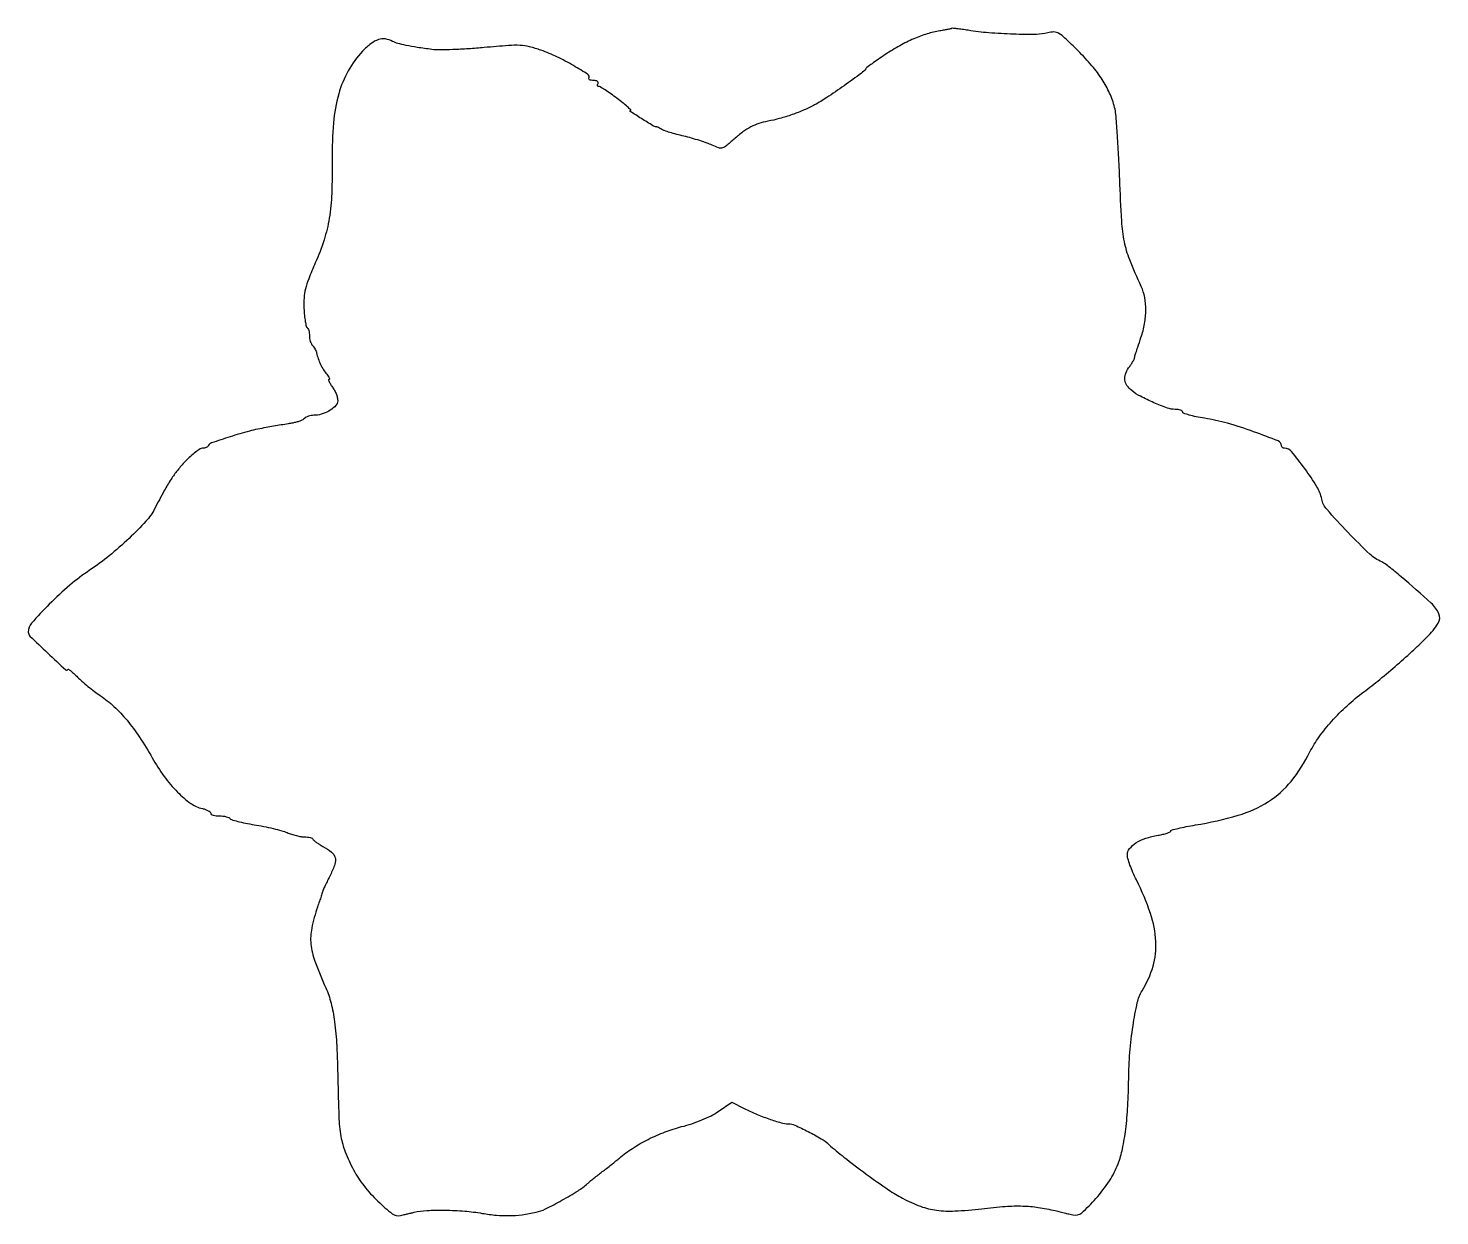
# Model space of a CAD drawing. Extents: x 0 to 472, y 0 to 397.
import ezdxf

# ---------------------------------------------------------------- set-up
doc = ezdxf.new("R2010")
doc.units = 0

msp = doc.modelspace()

# ---------------------------------------------------------------- linework, layer by layer
msp.add_lwpolyline([(308.738821, 397.417441, -0.136817), (308.535593, 397.309617, -0.003315), (307.485082, 397.08657, -0.006985), (306.238962, 396.848704, -0.004664), (304.80614, 396.609652, 0.035672), (300.532309, 395.621115, 0.027889), (296.064397, 393.96799, 0.025368), (291.391427, 391.647724, 0.019106), (286.5, 388.650124, 0.00419), (284.165006, 387.065032, 0.005932), (282.115625, 385.612363, 0.003538), (280.417442, 384.359646, 0.081158), (280, 383.92585, -0.083986), (278.558036, 382.444144, -0.003773), (272.757065, 378.268821, -0.006834), (266.948928, 374.272596, -0.021698), (262.919037, 371.826202, -0.024793), (259.479453, 370.153517, -0.016846), (255.418715, 368.581465, -0.016714), (251.207195, 367.268284, -0.022365), (247.305615, 366.378973, 0.033821), (244.244293, 365.607061, 0.042965), (241.561389, 364.471183, 0.039425), (238.940681, 362.809157, 0.022685), (236.054034, 360.429851, -0.010218), (233.376684, 358.10861, -0.105803), (232.091416, 357.434547, -0.15211), (230.831479, 357.47199, -0.02787), (228.648121, 358.362688, 0.024366), (226.943694, 359.071971, 0.009167), (224.495534, 359.903115, 0.009056), (221.793116, 360.712028, 0.010887), (219.223481, 361.370785, -0.007601), (216.802423, 361.97453, -0.009153), (214.547234, 362.617887, -0.008022), (212.672861, 363.222946, -0.059254), (211.827117, 363.628009, 0.013831), (211.28236, 363.952609, 0.015723), (210.742966, 364.232238, 0.015027), (210.273013, 364.440291, 0.07983), (210, 364.503467, -0.120444), (208.86185, 364.865306, -0.004441), (204.998823, 367.268057, -0.004272), (201.260553, 369.684554, -0.739918), (201.350411, 369.99054, 0.664441), (201.429909, 370.185741, 0.013459), (200.387235, 371.172221, 0.014288), (198.860704, 372.463808, 0.007315), (196.877322, 374, 0.007017), (194.777005, 375.532512, 0.01009), (192.872047, 376.825, 0.006268), (191.250244, 377.849543, 0.1386), (190.717895, 378, -0.150891), (190.451668, 378.082214, -0.191596), (190.309068, 378.29375, -0.131233), (190.324084, 378.616922, -0.061619), (190.5, 379, 0.210115), (190.553029, 379.378029, 0.178861), (190.314314, 379.70625, 0.100989), (189.768372, 379.928563, 0.046386), (189, 380, -0.037409), (188.223051, 380.058211, -0.080515), (187.653056, 380.240953, -0.153993), (187.37886, 380.510322, -0.266629), (187.388919, 380.820267, 0.407658), (187.120442, 382.017454, 0.012033), (182.300061, 384.985758, 0.020623), (176.766179, 387.913614, 0.026265), (171.432155, 390.124181, 0.023412), (167.566371, 391.292734, 0.049901), (164.481216, 391.749587, 0.030538), (160.540325, 391.695343, 0.004361), (152.485916, 391.020888, -0.006731), (147.174515, 390.601469, -0.007222), (141.976982, 390.3367, -0.006888), (137.50976, 390.235372, -0.033612), (134.985916, 390.382664, -0.00596), (130.039018, 391.066737, -0.013519), (126.321394, 391.729286, -0.01713), (123.566695, 392.396575, -0.054872), (121.815741, 393.099075, 0.088683), (119.395012, 393.885939, 0.114667), (117.075702, 393.674389, 0.087349), (114.633207, 392.360425, 0.034408), (111.794284, 389.785891, 0.064904), (106.990111, 383.276253, 0.05822), (103.80041, 375.513088, 0.047428), (102.053969, 365.847216, 0.02416), (101.613527, 353.5, -0.012759), (101.468493, 342.224592, -0.030789), (100.636684, 333.929034, -0.03662), (98.909165, 326.704236, -0.026668), (95.988838, 318.974636, 0.008807), (93.765832, 313.67158, 0.033679), (92.666584, 310.263387, 0.045739), (92.208127, 307.295313, 0.027846), (92.186254, 303.74403, 0.011574), (92.353919, 301.440766, 0.016888), (92.616834, 299.42326, 0.012401), (92.926936, 297.794684, 0.203819), (93.239885, 297.351743, -0.146755), (93.532981, 297.021445, -0.040266), (93.776716, 296.361674, -0.037052), (93.944049, 295.533284, -0.031321), (94, 294.640983, 0.04203), (94.078858, 293.704529, 0.036121), (94.314107, 292.744181, 0.037739), (94.65892, 291.900264, 0.080692), (95.069301, 291.330699, -0.042526), (95.499286, 290.820614, -0.028031), (95.906645, 290.169924, -0.028205), (96.233866, 289.487139, -0.047703), (96.41826, 288.880699, 0.033375), (96.936257, 286.983757, 0.027592), (97.730066, 285.044155, 0.027994), (98.715036, 283.239502, 0.038526), (99.806987, 281.75, -0.022497), (100.33379, 281.077663, -0.050142), (100.656067, 280.514063, -0.105181), (100.734119, 280.147234, -0.414231), (100.586893, 280, 0.489435), (100.441349, 279.812653, 0.044715), (100.668978, 279.167543, 0.031589), (101.158326, 278.253946, 0.015971), (101.881723, 277.166104, -0.039334), (102.616827, 275.940179, -0.038133), (103.159658, 274.601712, -0.04068), (103.449634, 273.350567, -0.100893), (103.398476, 272.415771, -0.143708), (102.46728, 270.866658, -0.058638), (100.458014, 269.411026, -0.055448), (97.957061, 268.3565, -0.072187), (95.500635, 268, 0.043325), (94.620307, 267.923576, 0.036499), (93.712564, 267.695502, 0.038028), (92.910873, 267.361133, 0.078721), (92.363411, 266.963411, -0.078363), (91.768574, 266.530624, -0.025595), (90.775506, 266.085467, -0.024791), (89.604801, 265.696651, -0.025576), (88.413411, 265.430301, 0.000259), (86.896576, 265.170982, 0.000078), (84.593315, 264.775614, 0.000079), (82.010807, 264.331476, 0.000085), (79.5, 263.898821, 0.021526), (73.972563, 262.698377, 0.012733), (67.488877, 260.817319, 0.005841), (61.26251, 258.757305, 0.208529), (60.166667, 257.75194, -0.13705), (59.928792, 257.46353, -0.056659), (59.479867, 257.220882, -0.0503), (58.909253, 257.055679, -0.045355), (58.296712, 257, 0.144438), (57.461296, 256.753527, 0.019984), (55.965898, 255.700004, 0.021538), (54.255953, 254.269129, 0.016733), (52.519835, 252.574483, 0.020814), (49.897612, 249.599163, 0.02652), (47.74972, 246.639316, 0.019264), (45.469439, 242.802255, 0.005631), (42.260257, 236.733366, -0.066515), (39.363679, 232.57117, -0.018062), (33.72808, 226.839418, -0.018609), (27.07077, 220.994352, -0.023887), (20.512734, 216.156887, 0.029845), (13.921156, 211.172395, 0.02037), (7.033257, 204.78314, 0.014362), (1.128259, 198.48862, 0.183198), (0, 195.512631, 0.202993), (0.585201, 194.130599, 0.003649), (6.509659, 188.472461, 0.002936), (12.564123, 182.840756, 0.519362), (13.294504, 183, -0.478588), (13.509619, 183.061848, -0.015857), (14.323558, 182.450127, -0.019503), (15.337482, 181.569403, -0.010944), (16.502389, 180.425965, 0.019201), (17.975518, 179.026982, 0.00923), (19.963996, 177.342805, 0.009137), (22.10563, 175.659993, 0.012914), (24.077172, 174.246832, -0.03878), (28.671196, 170.58025, -0.03105), (33.022888, 165.979657, -0.0275), (37.245735, 160.314281, -0.018519), (41.453276, 153.42871, 0.029868), (45.448192, 147.212524, 0.037191), (49.89872, 141.984779, 0.041855), (54.334079, 138.191518, 0.102269), (58.23911, 136.447483, -0.029927), (59.296404, 136.147982, -0.042354), (60.188989, 135.748807, -0.049357), (60.81672, 135.315821, -0.22056), (61, 134.920545, 0.264423), (61.201421, 134.566307, 0.058422), (61.863914, 134.27041, 0.04622), (62.814222, 134.066894, 0.029658), (63.940983, 134, -0.027026), (65.10579, 133.936993, -0.033582), (66.173853, 133.747909, -0.035683), (67.019294, 133.473643, -0.159377), (67.412352, 133.141817, 0.184815), (67.921726, 132.753207, 0.008853), (70.023271, 132.174967, 0.013496), (72.600318, 131.588374, 0.00922), (75.555789, 131.055518, -0.009788), (78.718633, 130.48156, -0.009171), (81.926398, 129.772886, -0.00918), (84.749052, 129.039703, -0.030831), (86.552301, 128.4137, 0.022013), (88.027139, 127.872399, 0.017485), (89.661202, 127.415275, 0.017819), (91.208193, 127.098182, 0.041659), (92.384548, 127, -0.028559), (93.346529, 126.945009, -0.037296), (94.211919, 126.779688, -0.040904), (94.879401, 126.539752, -0.18345), (95.166667, 126.25, 0.116265), (95.457999, 125.866544, 0.01477), (96.283333, 125.22593, 0.016665), (97.32684, 124.51633, 0.013153), (98.5, 123.816997, -0.040633), (101.429594, 121.844971, -0.160681), (102.601523, 120.05023, -0.149001), (102.52144, 117.826503, -0.033402), (101.032413, 114.290855, 0.002277), (100.103024, 112.418896, 0.003322), (99.302657, 110.760439, 0.001646), (98.637413, 109.346247, 0.057736), (98.522263, 109, -0.027153), (98.428115, 108.646095, -0.000797), (97.948327, 107.178125, -0.001597), (97.375024, 105.452063, -0.0011), (96.714946, 103.5, 0.030815), (94.787938, 96.44571, 0.076956), (94.513977, 91.124824, 0.06351), (95.852063, 85.384555, 0.016086), (99.482886, 76.501969, -0.044656), (101.232952, 71.408426, -0.027453), (102.411744, 65.171631, -0.020487), (103.147289, 57.105823, -0.008494), (103.508422, 46.16171, 0.005588), (103.855184, 33.404204, 0.03311), (104.551494, 26.768147, 0.051763), (105.993586, 21.64084, 0.026636), (108.782364, 15.57393, 0.046402), (112.192401, 10.333311, 0.032192), (116.92892, 5.082624, 0.027516), (121.696342, 0.92269, 0.227936), (124.426926, 0.328623, -0.000173), (125.399497, 0.560089, -0.000087), (126.625409, 0.851173, -0.000087), (127.891748, 1.151391, -0.000129), (129, 1.413625, -0.045611), (133.240824, 2.015266, -0.016324), (139.353627, 2.11996, -0.016372), (145.922716, 1.802684, -0.022386), (151.798406, 1.059791, 0.020001), (156.536385, 0.437777, 0.027629), (160.821803, 0.286462, 0.02759), (165.102539, 0.608617, 0.019858), (169.826644, 1.419502, 0.063777), (172.948931, 2.513737, 0.01131), (178.436698, 5.420333, 0.012338), (183.82877, 8.611439, 0.045859), (186.966167, 11, -0.012083), (187.81845, 11.744792, -0.004034), (189.0999, 12.79375, -0.004012), (190.53809, 13.93286, -0.004567), (191.933966, 15, 0.004138), (193.384876, 16.107243, 0.002956), (194.990919, 17.369331, 0.002985), (196.507504, 18.590543, 0.006385), (197.660532, 19.555171, -0.035198), (202.024381, 22.797928, -0.02533), (207.299345, 25.804541, -0.024993), (212.952147, 28.311505, -0.030652), (218.459027, 30.052256, 0.019691), (221.817895, 31.033616, 0.017453), (225.229382, 32.312019, 0.018121), (228.322681, 33.729467, 0.034194), (230.684127, 35.126682), (235.293405, 38.297949), (239.396702, 36.149766, 0.021512), (243.216024, 34.355097, 0.015366), (247.627562, 32.6667, 0.014014), (251.736936, 31.364983, 0.067593), (254.157714, 31.014553, -0.103697), (256.310764, 30.543401, -0.012382), (260.733002, 28.424366, -0.015206), (265.082297, 26.036906, -0.052248), (267.668369, 24.124166, 0.020024), (272.732858, 19.848079, 0.007387), (280.195816, 14.217265, 0.006874), (287.659789, 8.912791, 0.029972), (292.295745, 6.107444, 0.032238), (298.351308, 3.404637, 0.056053), (303.686433, 2.080024, 0.046398), (309.840445, 1.842095, 0.015723), (318.777314, 2.608332, -0.010459), (326.680112, 3.369791, -0.025399), (332.535707, 3.512421, -0.03041), (337.708289, 3.060047, -0.0227), (343.328408, 1.959202, 0.000284), (345.057432, 1.539286, 0.000276), (346.802941, 1.117437, 0.000272), (348.337605, 0.748328, 0.00103), (349.298626, 0.519835, 0.243594), (352.21784, 1.254407, 0.030948), (356.948079, 5.992929, 0.035287), (361.470079, 11.915435, 0.054891), (364.387472, 17.631985, 0.039525), (365.851048, 22.660951, 0.020071), (366.92795, 29.165941, 0.017243), (367.627216, 36.963038, 0.011226), (367.921107, 46, -0.018059), (368.330245, 54.854839, -0.017181), (369.379188, 63.806529, -0.015929), (370.807698, 71.531247, -0.084696), (372.409945, 75.5, 0.067802), (376.055505, 83.723059, 0.083539), (377.018603, 92.045729, 0.06997), (375.220855, 101.333537, 0.033358), (370.499452, 112.575877, -0.014213), (369.336222, 115.073466, -0.015676), (368.356827, 117.553635, -0.01521), (367.654596, 119.713654, -0.073428), (367.478313, 120.989353, -0.170307), (368.222871, 123.05046, -0.080175), (370.366355, 124.956221, -0.061696), (373.643586, 126.513172, -0.039228), (377.75, 127.526189, 0.01518), (379.378903, 127.845889, 0.023899), (380.751562, 128.228668, 0.020501), (381.793902, 128.621883, 0.300882), (382, 128.933367, -0.337783), (382.245975, 129.255926, -0.006379), (384.423437, 129.823625, -0.012717), (387.087133, 130.410471, -0.007818), (390.25, 130.972236, 0.031387), (404.551696, 134.213889, 0.070724), (414.647526, 138.805768, 0.081253), (422.199518, 145.567243, 0.053294), (428.53328, 155.406839, -0.040272), (431.57773, 160.417923, -0.025936), (435.844759, 165.712876, -0.02467), (440.941291, 170.869902, -0.02499), (446.5, 175.476421, 0.010652), (451.848304, 179.655909, 0.007393), (457.718432, 184.594457, 0.007461), (463.297424, 189.578466, 0.013213), (467.724326, 193.875196, 0.049555), (471.390793, 198.45711, 0.251034), (471.655946, 201.608815, 0.108072), (469.067435, 205.209608, 0.006574), (459.025949, 214, 0.005541), (456.914483, 215.759892, 0.007167), (454.936609, 217.325, 0.005569), (453.251579, 218.589947, 0.061706), (452.517733, 219, -0.093892), (448.515548, 221.585271, -0.011878), (441.204674, 228.883351, -0.010095), (434.15863, 236.564016, -0.131947), (432.457279, 240, 0.087193), (430.861637, 244.097704, 0.021096), (426.814773, 250.175068, 0.015387), (422.343877, 255.930729, 0.223515), (420.071429, 257, -0.073756), (419.662032, 257.060722, -0.088072), (419.314732, 257.237218, -0.1006), (419.082563, 257.499593, -0.131722), (419, 257.807552, 0.307081), (417.895005, 259.437081, 0.008948), (409.699716, 262.532478, 0.017637), (400.928557, 265.322546, 0.028173), (393.25, 267.010397, -0.011465), (390.470859, 267.524649, -0.018374), (388.129687, 268.104135, -0.012783), (386.29096, 268.682912, -0.320404), (386, 269.090351, 0.245229), (385.817835, 269.439434, 0.067021), (385.247434, 269.732791, 0.051615), (384.419393, 269.933708, 0.033739), (383.438075, 270, -0.086617), (380.88581, 270.445481, -0.015493), (376.371437, 272.230746, -0.017447), (371.873313, 274.361921, -0.048412), (368.938029, 276.260367, -0.074028), (367.355152, 277.95212, -0.11717), (366.638437, 279.793976, -0.116717), (366.82553, 281.766586, -0.073087), (367.886627, 283.840782, 0.007188), (368.615258, 284.895827, 0.009893), (369.237261, 285.86573, 0.006932), (369.727208, 286.689442, 0.10848), (369.825529, 287, -0.048996), (369.931913, 287.557941, -0.004803), (370.331854, 288.869727, -0.004145), (370.966512, 290.825222, -0.001043), (372.033421, 294, 0.037411), (373.228941, 298.65293, 0.042932), (373.645359, 303.221325, 0.046334), (373.274037, 307.453641, 0.063068), (372.120481, 311.103989, -0.012757), (368.26391, 320.061847, -0.0458), (366.488334, 326.02296, -0.034898), (365.59452, 332.957382, -0.005224), (364.920338, 347, 0.003544), (364.558423, 355.1068, 0.004645), (364.106551, 362.50625, 0.003444), (363.62825, 368.691903, 0.043269), (363.230759, 371, 0.040851), (361.55354, 375.761349, 0.038345), (359.095073, 380.293878, 0.033484), (355.65504, 384.90852, 0.019965), (350.996782, 389.934376, 0.005586), (346.607162, 394.209998, 0.056239), (344.573926, 395.751543, 0.129238), (342.919261, 396.226097, 0.075531), (340.860731, 395.960058, -0.067544), (337.076901, 395.40978, -0.010177), (329.396717, 395.492877, -0.012246), (321.159334, 395.951874, -0.020199), (314.238821, 396.790188, 0.0046), (312.2049, 397.101204, 0.007246), (310.45296, 397.326768, 0.002605), (308.951941, 397.490035, 0.219127)], format="xyb", close=True)

doc.saveas('drawing.dxf')
